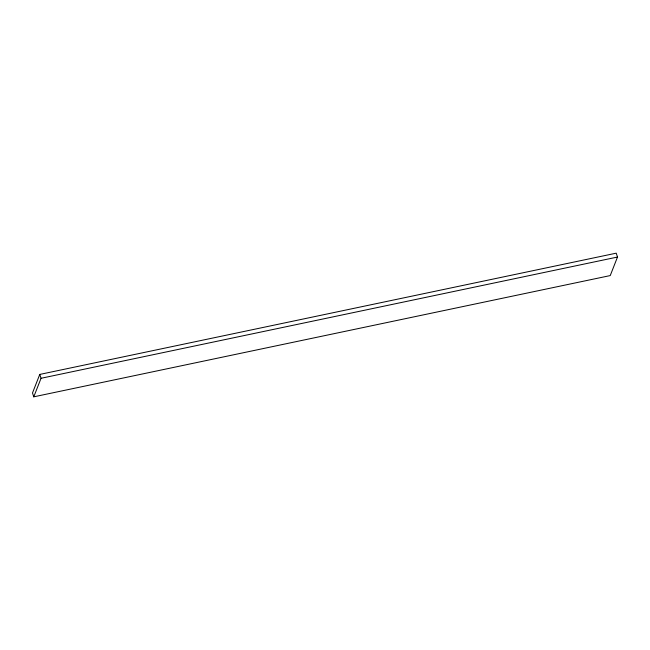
<?xml version="1.0" encoding="UTF-8"?>
<svg xmlns="http://www.w3.org/2000/svg" width="650" height="650" viewBox="0 0 650 650"><rect width="100%" height="100%" fill="white"/><g stroke="black" fill="none" stroke-linecap="round" stroke-linejoin="round"><path stroke-width="0.97" d="M39.764 374.424L32.5 392.957L33.776 396.825L610.236 275.576L617.5 257.043L616.224 253.175L39.764 374.424L41.039 378.284L33.776 396.825M41.039 378.284L617.5 257.043"/></g></svg>
